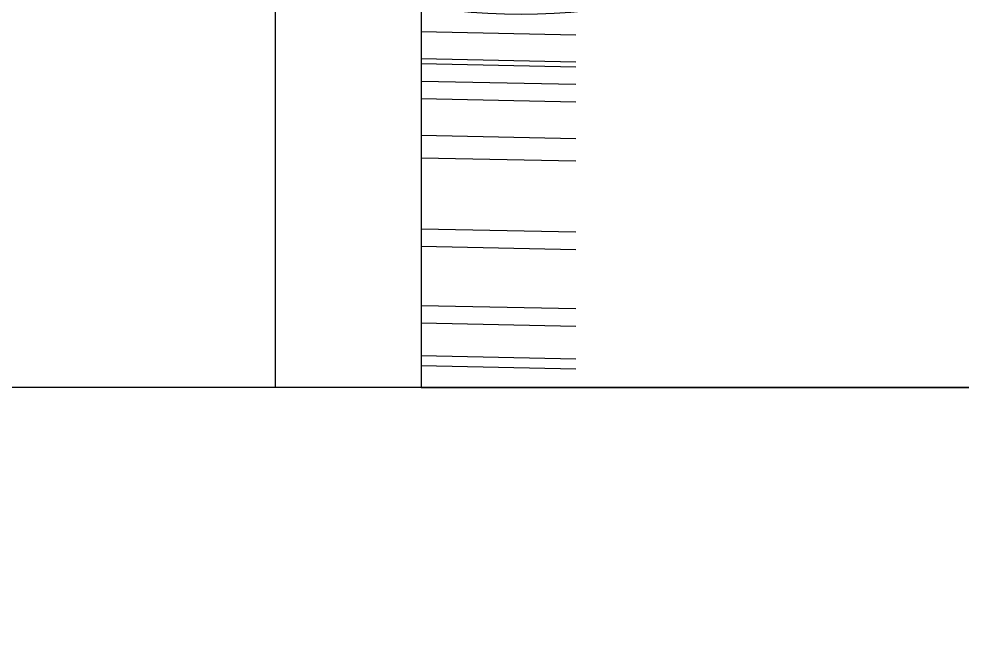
# Model space of a CAD drawing. Extents: x 70918 to 141299, y 54626 to 82696.
# Drawn here: x 75218.1 to 75546.8, y 73227.1 to 73442.6 of the extents above; entities that cross this region are included whole.
import ezdxf

# ---------------------------------------------------------------- set-up
doc = ezdxf.new("R2010")
doc.units = 0
doc.header["$LTSCALE"] = 1000
doc.header["$MEASUREMENT"] = 0
doc.layers.add('洁具', color=8, linetype='Continuous')

# ---------------------------------------------------------------- blocks, each defined once
blk = doc.blocks.new('$plan$00002627')
at = {"layer": '洁具', "color": 252}
for p, q in [((918.65, -1918.47), (918.65, -1249)), ((713.07, -1394.67), (918.65, -1394.67)), ((746.28, -1465.36), (747.85, -1540.12)), ((759.33, -1465.36), (760.9, -1540.12)), ((761.76, -1465.36), (763.33, -1540.12)), ((770.27, -1465.36), (771.83, -1540.12)), ((778.77, -1465.36), (780.34, -1540.12)), ((796.47, -1465.36), (798.04, -1540.12)), ((807.4, -1465.36), (808.97, -1540.12)), ((841.75, -1465.36), (843.32, -1540.12)), ((850.25, -1465.36), (851.82, -1540.12)), ((878.89, -1465.36), (880.46, -1540.12)), ((887.39, -1465.36), (888.96, -1540.12)), ((903.19, -1465.36), (904.76, -1540.12)), ((908.05, -1465.36), (909.62, -1540.12))]:
    blk.add_line(p, q, dxfattribs=at)
blk.add_lwpolyline([(0, -383.58), (0, -895.02, 0.463193), (77.07, -958.95), (77.07, -966.9, 0.406667), (14.74, -1030.83), (14.74, -1057.1, 0.414214), (78.67, -1121.03), (432.78, -1121.03), (432.78, -1217.71, 0.984608), (441.96, -1809.68, 0.463033), (734.05, -1465.36), (918.65, -1465.36), (918.65, -1918.47, 0.414214), (982.58, -1982.4), (1008.85, -1982.4, 0.365405), (1071.87, -1929.26, 0.431181)], format="xyb", dxfattribs=at)

msp = doc.modelspace()

# ---------------------------------------------------------------- block references
at = {"layer": '洁具', "xscale": -0.7200000000000002, "yscale": 0.7200000000000001, "zscale": 0.7200000000000001, "rotation": 90.00000000014373}
msp.add_blockref('$plan$00002627', (74303.24, 73975.52), dxfattribs=at)

doc.saveas('drawing.dxf')
